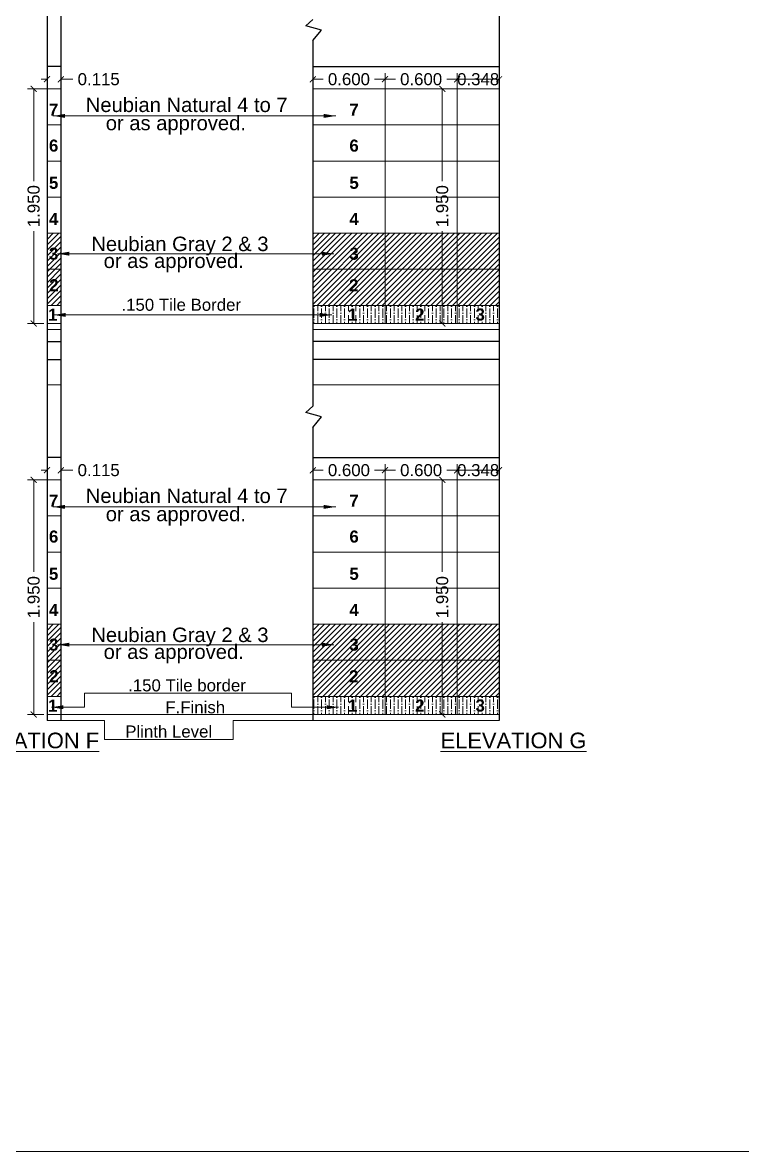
# Model space of a CAD drawing. Header units: millimetres. Extents: x 2733 to 5909, y 1038 to 2089.
# Drawn here: x 2808.69 to 2814.67, y 1038.23 to 1047.61 of the extents above; entities that cross this region are included whole.
import ezdxf

# ---------------------------------------------------------------- set-up
doc = ezdxf.new("R2010")
doc.units = ezdxf.units.MM
doc.header["$PDMODE"] = 35
doc.layers.get('0').update_dxf_attribs({"lineweight": 20})
doc.layers.get('Defpoints').update_dxf_attribs({"lineweight": 15})
for name, color, linetype, lineweight in [('beam', 43, 'Continuous', 20), ('DIM', 6, 'Continuous', 18), ('dim.1', 6, 'Continuous', 18), ('FLOOR FINISH', 10, 'Continuous', 15), ('Hatch', 43, 'Continuous', 13), ('rcc', 5, 'Continuous', 30), ('TEXT', 7, 'Continuous', 15), ('Text-1', 240, 'Continuous', 15), ('TILE HATCH-2', 123, 'Continuous', 9), ('Tiles', 91, 'Continuous', 9), ('Tiles-Text', 230, 'Continuous', 18), ('Wall', 7, 'Continuous', 30)]:
    doc.layers.add(name, color=color, linetype=linetype, lineweight=lineweight)
doc.styles.add('dim-stylus bt', font='arial.ttf')
doc.styles.add('L120', font='arial.ttf', dxfattribs={"height": 0.6})
doc.styles.add('Tabrej', font='arial.ttf')
doc.dimstyles.new('DIMEN', dxfattribs={"dimtxt": 0.3, "dimasz": 0.25, "dimexe": 0.18, "dimexo": 0.0625, "dimgap": 0.09, "dimtad": 0, "dimdec": 3, "dimzin": 0, "dimdsep": 46, "dimtxsty": 'Tabrej', "dimcen": 0, "dimclrd": 256, "dimclre": 256, "dimclrt": 7, "dimadec": 0, "dimazin": 0, "dimtfac": 1, "dimtdec": 3, "dimtofl": 0, "dimtmove": 0, "dimatfit": 1, "dimfxl": 0, "dimtolj": 1, "dimtzin": 0, "dimlwd": -1, "dimlwe": -1, "dimarcsym": 0})
doc.dimstyles.new('Tabrej', dxfattribs={"dimtxt": 4, "dimasz": 0.45, "dimexe": 0.18, "dimexo": 0.0625, "dimgap": 0.09, "dimtad": 0, "dimdec": 3, "dimzin": 0, "dimdsep": 46, "dimtxsty": 'Tabrej', "dimcen": 0, "dimclrd": 256, "dimclre": 256, "dimclrt": 7, "dimaunit": 1, "dimadec": 3, "dimazin": 0, "dimtfac": 1, "dimtdec": 3, "dimtofl": 0, "dimtmove": 0, "dimatfit": 3, "dimfxl": 0, "dimtolj": 1, "dimtzin": 0, "dimlwd": -1, "dimlwe": -1, "dimarcsym": 0})

# ---------------------------------------------------------------- blocks, each defined once
blk = doc.blocks.new('_ArchTick')
at = {"color": 0, "const_width": 0.15}
blk.add_lwpolyline([(-0.5, -0.5), (0.5, 0.5)], dxfattribs=at)
blk = doc.blocks.new('*D315')
at = {"layer": 'Defpoints', "color": 0, "lineweight": 15, "transparency": 16777216}
for p in [(2812.3011, 1043.8924), (2812.3011, 1043.8135), (2812.6487, 1043.8125)]:
    blk.add_point(p, dxfattribs=at)
at = {"layer": 'DIM', "transparency": 16777216}
for p, q in [((2812.3011, 1043.815), (2812.3011, 1043.9424)), ((2812.6487, 1043.8924), (2812.3011, 1043.8924)), ((2812.6487, 1043.814), (2812.6487, 1043.9424))]:
    blk.add_line(p, q, dxfattribs=at)
at = {"layer": 'DIM', "transparency": 16777216, "xscale": 0.05, "yscale": 0.05, "zscale": 0.05, "rotation": 180}
blk.add_blockref('_ArchTick', (2812.3011, 1043.8924), dxfattribs=at)
at = {"layer": 'DIM', "transparency": 16777216, "xscale": 0.05, "yscale": 0.05, "zscale": 0.05}
blk.add_blockref('_ArchTick', (2812.6487, 1043.8924), dxfattribs=at)
at = {"layer": 'DIM', "color": 7, "transparency": 16777216, "insert": (2812.4749, 1043.8924), "char_height": 0.1, "attachment_point": 5, "style": 'Tabrej'}
blk.add_mtext('\\A1;0.348', dxfattribs=at)
blk = doc.blocks.new('*D316')
at = {"layer": 'Defpoints', "color": 0, "lineweight": 15, "transparency": 16777216}
for p in [(2811.7011, 1043.8924), (2811.7011, 1043.8135), (2812.3011, 1043.8185)]:
    blk.add_point(p, dxfattribs=at)
at = {"layer": 'DIM', "transparency": 16777216}
for p, q in [((2811.7011, 1043.815), (2811.7011, 1043.9424)), ((2811.7011, 1043.8924), (2811.7876, 1043.8924)), ((2812.3011, 1043.8924), (2812.2147, 1043.8924)), ((2812.3011, 1043.82), (2812.3011, 1043.9424))]:
    blk.add_line(p, q, dxfattribs=at)
at = {"layer": 'DIM', "transparency": 16777216, "xscale": 0.05, "yscale": 0.05, "zscale": 0.05, "rotation": 180}
blk.add_blockref('_ArchTick', (2811.7011, 1043.8924), dxfattribs=at)
at = {"layer": 'DIM', "transparency": 16777216, "xscale": 0.05, "yscale": 0.05, "zscale": 0.05}
blk.add_blockref('_ArchTick', (2812.3011, 1043.8924), dxfattribs=at)
at = {"layer": 'DIM', "color": 7, "transparency": 16777216, "insert": (2812.0011, 1043.8924), "char_height": 0.1, "attachment_point": 5, "style": 'Tabrej'}
blk.add_mtext('\\A1;0.600', dxfattribs=at)
blk = doc.blocks.new('*D317')
at = {"layer": 'Defpoints', "color": 0, "lineweight": 15, "transparency": 16777216}
for p in [(2811.1011, 1043.8924), (2811.1011, 1043.8135), (2811.7011, 1043.8185)]:
    blk.add_point(p, dxfattribs=at)
at = {"layer": 'DIM', "transparency": 16777216}
for p, q in [((2811.1011, 1043.815), (2811.1011, 1043.9424)), ((2811.1011, 1043.8924), (2811.1876, 1043.8924)), ((2811.7011, 1043.8924), (2811.6147, 1043.8924)), ((2811.7011, 1043.82), (2811.7011, 1043.9424))]:
    blk.add_line(p, q, dxfattribs=at)
at = {"layer": 'DIM', "transparency": 16777216, "xscale": 0.05, "yscale": 0.05, "zscale": 0.05, "rotation": 180}
blk.add_blockref('_ArchTick', (2811.1011, 1043.8924), dxfattribs=at)
at = {"layer": 'DIM', "transparency": 16777216, "xscale": 0.05, "yscale": 0.05, "zscale": 0.05}
blk.add_blockref('_ArchTick', (2811.7011, 1043.8924), dxfattribs=at)
at = {"layer": 'DIM', "color": 7, "transparency": 16777216, "insert": (2811.4011, 1043.8924), "char_height": 0.1, "attachment_point": 5, "style": 'Tabrej'}
blk.add_mtext('\\A1;0.600', dxfattribs=at)
blk = doc.blocks.new('*D318')
at = {"layer": 'Defpoints', "color": 0, "lineweight": 15, "transparency": 16777216}
for p in [(2812.2875, 1043.8125), (2812.1765, 1041.8625), (2812.2617, 1041.8625)]:
    blk.add_point(p, dxfattribs=at)
at = {"layer": 'DIM', "transparency": 16777216}
for p, q in [((2812.286, 1043.8125), (2812.1265, 1043.8125)), ((2812.1765, 1043.8125), (2812.1765, 1043.0464)), ((2812.1765, 1041.8625), (2812.1765, 1042.6287)), ((2812.2602, 1041.8625), (2812.1265, 1041.8625))]:
    blk.add_line(p, q, dxfattribs=at)
at = {"layer": 'DIM', "transparency": 16777216, "xscale": 0.05, "yscale": 0.05, "zscale": 0.05}
for p, rotation in [((2812.1765, 1043.8125), 90), ((2812.1765, 1041.8625), 270)]:
    blk.add_blockref('_ArchTick', p, dxfattribs=dict(at, rotation=rotation))
at = {"layer": 'DIM', "color": 7, "transparency": 16777216, "insert": (2812.1765, 1042.8375), "char_height": 0.1, "attachment_point": 5, "rotation": 90, "style": 'Tabrej'}
blk.add_mtext('\\A1;1.950', dxfattribs=at)
blk = doc.blocks.new('*D319')
at = {"layer": 'Defpoints', "color": 0, "lineweight": 15, "transparency": 16777216}
for p in [(2812.3011, 1047.1424), (2812.3011, 1047.0635), (2812.6487, 1047.0625)]:
    blk.add_point(p, dxfattribs=at)
at = {"layer": 'DIM', "transparency": 16777216}
for p, q in [((2812.3011, 1047.065), (2812.3011, 1047.1924)), ((2812.6487, 1047.1424), (2812.3011, 1047.1424)), ((2812.6487, 1047.064), (2812.6487, 1047.1924))]:
    blk.add_line(p, q, dxfattribs=at)
at = {"layer": 'DIM', "transparency": 16777216, "xscale": 0.05, "yscale": 0.05, "zscale": 0.05, "rotation": 180}
blk.add_blockref('_ArchTick', (2812.3011, 1047.1424), dxfattribs=at)
at = {"layer": 'DIM', "transparency": 16777216, "xscale": 0.05, "yscale": 0.05, "zscale": 0.05}
blk.add_blockref('_ArchTick', (2812.6487, 1047.1424), dxfattribs=at)
at = {"layer": 'DIM', "color": 7, "transparency": 16777216, "insert": (2812.4749, 1047.1424), "char_height": 0.1, "attachment_point": 5, "style": 'Tabrej'}
blk.add_mtext('\\A1;0.348', dxfattribs=at)
blk = doc.blocks.new('*D320')
at = {"layer": 'Defpoints', "color": 0, "lineweight": 15, "transparency": 16777216}
for p in [(2811.7011, 1047.1424), (2811.7011, 1047.0635), (2812.3011, 1047.0685)]:
    blk.add_point(p, dxfattribs=at)
at = {"layer": 'DIM', "transparency": 16777216}
for p, q in [((2811.7011, 1047.065), (2811.7011, 1047.1924)), ((2811.7011, 1047.1424), (2811.7876, 1047.1424)), ((2812.3011, 1047.1424), (2812.2147, 1047.1424)), ((2812.3011, 1047.07), (2812.3011, 1047.1924))]:
    blk.add_line(p, q, dxfattribs=at)
at = {"layer": 'DIM', "transparency": 16777216, "xscale": 0.05, "yscale": 0.05, "zscale": 0.05, "rotation": 180}
blk.add_blockref('_ArchTick', (2811.7011, 1047.1424), dxfattribs=at)
at = {"layer": 'DIM', "transparency": 16777216, "xscale": 0.05, "yscale": 0.05, "zscale": 0.05}
blk.add_blockref('_ArchTick', (2812.3011, 1047.1424), dxfattribs=at)
at = {"layer": 'DIM', "color": 7, "transparency": 16777216, "insert": (2812.0011, 1047.1424), "char_height": 0.1, "attachment_point": 5, "style": 'Tabrej'}
blk.add_mtext('\\A1;0.600', dxfattribs=at)
blk = doc.blocks.new('*D321')
at = {"layer": 'Defpoints', "color": 0, "lineweight": 15, "transparency": 16777216}
for p in [(2811.1011, 1047.1424), (2811.1011, 1047.0635), (2811.7011, 1047.0685)]:
    blk.add_point(p, dxfattribs=at)
at = {"layer": 'DIM', "transparency": 16777216}
for p, q in [((2811.1011, 1047.065), (2811.1011, 1047.1924)), ((2811.1011, 1047.1424), (2811.1876, 1047.1424)), ((2811.7011, 1047.1424), (2811.6147, 1047.1424)), ((2811.7011, 1047.07), (2811.7011, 1047.1924))]:
    blk.add_line(p, q, dxfattribs=at)
at = {"layer": 'DIM', "transparency": 16777216, "xscale": 0.05, "yscale": 0.05, "zscale": 0.05, "rotation": 180}
blk.add_blockref('_ArchTick', (2811.1011, 1047.1424), dxfattribs=at)
at = {"layer": 'DIM', "transparency": 16777216, "xscale": 0.05, "yscale": 0.05, "zscale": 0.05}
blk.add_blockref('_ArchTick', (2811.7011, 1047.1424), dxfattribs=at)
at = {"layer": 'DIM', "color": 7, "transparency": 16777216, "insert": (2811.4011, 1047.1424), "char_height": 0.1, "attachment_point": 5, "style": 'Tabrej'}
blk.add_mtext('\\A1;0.600', dxfattribs=at)
blk = doc.blocks.new('*D322')
at = {"layer": 'Defpoints', "color": 0, "lineweight": 15, "transparency": 16777216}
for p in [(2812.2875, 1047.0625), (2812.1765, 1045.1125), (2812.2617, 1045.1125)]:
    blk.add_point(p, dxfattribs=at)
at = {"layer": 'DIM', "transparency": 16777216}
for p, q in [((2812.286, 1047.0625), (2812.1265, 1047.0625)), ((2812.1765, 1047.0625), (2812.1765, 1046.2964)), ((2812.1765, 1045.1125), (2812.1765, 1045.8787)), ((2812.2602, 1045.1125), (2812.1265, 1045.1125))]:
    blk.add_line(p, q, dxfattribs=at)
at = {"layer": 'DIM', "transparency": 16777216, "xscale": 0.05, "yscale": 0.05, "zscale": 0.05}
for p, rotation in [((2812.1765, 1047.0625), 90), ((2812.1765, 1045.1125), 270)]:
    blk.add_blockref('_ArchTick', p, dxfattribs=dict(at, rotation=rotation))
at = {"layer": 'DIM', "color": 7, "transparency": 16777216, "insert": (2812.1765, 1046.0875), "char_height": 0.1, "attachment_point": 5, "rotation": 90, "style": 'Tabrej'}
blk.add_mtext('\\A1;1.950', dxfattribs=at)
blk = doc.blocks.new('*D336')
at = {"layer": 'Defpoints', "color": 0, "lineweight": 15, "transparency": 16777216}
for p in [(2809.0074, 1047.1424), (2808.8924, 1047.0625), (2809.0074, 1047.0635)]:
    blk.add_point(p, dxfattribs=at)
at = {"layer": 'DIM', "transparency": 16777216}
for p, q in [((2808.8924, 1047.1424), (2808.8424, 1047.1424)), ((2808.8924, 1047.064), (2808.8924, 1047.1924)), ((2809.0074, 1047.065), (2809.0074, 1047.1924)), ((2809.0074, 1047.1424), (2809.1074, 1047.1424))]:
    blk.add_line(p, q, dxfattribs=at)
at = {"layer": 'DIM', "transparency": 16777216, "xscale": 0.05, "yscale": 0.05, "zscale": 0.05}
blk.add_blockref('_ArchTick', (2808.8924, 1047.1424), dxfattribs=at)
at = {"layer": 'DIM', "transparency": 16777216, "xscale": 0.05, "yscale": 0.05, "zscale": 0.05, "rotation": 180}
blk.add_blockref('_ArchTick', (2809.0074, 1047.1424), dxfattribs=at)
at = {"layer": 'DIM', "color": 7, "transparency": 16777216, "insert": (2809.3215, 1047.1424), "char_height": 0.1, "attachment_point": 5, "style": 'Tabrej'}
blk.add_mtext('\\A1;0.115', dxfattribs=at)
blk = doc.blocks.new('*D335')
at = {"layer": 'Defpoints', "color": 0, "lineweight": 15, "transparency": 16777216}
for p in [(2808.8924, 1047.0625), (2808.7814, 1045.1125), (2808.8666, 1045.1125)]:
    blk.add_point(p, dxfattribs=at)
at = {"layer": 'DIM', "transparency": 16777216}
for p, q in [((2808.8909, 1047.0625), (2808.7314, 1047.0625)), ((2808.7814, 1047.0625), (2808.7814, 1046.2964)), ((2808.7814, 1045.1125), (2808.7814, 1045.8787)), ((2808.8651, 1045.1125), (2808.7314, 1045.1125))]:
    blk.add_line(p, q, dxfattribs=at)
at = {"layer": 'DIM', "transparency": 16777216, "xscale": 0.05, "yscale": 0.05, "zscale": 0.05}
for p, rotation in [((2808.7814, 1047.0625), 90), ((2808.7814, 1045.1125), 270)]:
    blk.add_blockref('_ArchTick', p, dxfattribs=dict(at, rotation=rotation))
at = {"layer": 'DIM', "color": 7, "transparency": 16777216, "insert": (2808.7814, 1046.0875), "char_height": 0.1, "attachment_point": 5, "rotation": 90, "style": 'Tabrej'}
blk.add_mtext('\\A1;1.950', dxfattribs=at)
blk = doc.blocks.new('*D338')
at = {"layer": 'Defpoints', "color": 0, "lineweight": 15, "transparency": 16777216}
for p in [(2809.0074, 1043.8924), (2808.8924, 1043.8125), (2809.0074, 1043.8135)]:
    blk.add_point(p, dxfattribs=at)
at = {"layer": 'DIM', "transparency": 16777216}
for p, q in [((2808.8924, 1043.8924), (2808.8424, 1043.8924)), ((2808.8924, 1043.814), (2808.8924, 1043.9424)), ((2809.0074, 1043.815), (2809.0074, 1043.9424)), ((2809.0074, 1043.8924), (2809.1074, 1043.8924))]:
    blk.add_line(p, q, dxfattribs=at)
at = {"layer": 'DIM', "transparency": 16777216, "xscale": 0.05, "yscale": 0.05, "zscale": 0.05}
blk.add_blockref('_ArchTick', (2808.8924, 1043.8924), dxfattribs=at)
at = {"layer": 'DIM', "transparency": 16777216, "xscale": 0.05, "yscale": 0.05, "zscale": 0.05, "rotation": 180}
blk.add_blockref('_ArchTick', (2809.0074, 1043.8924), dxfattribs=at)
at = {"layer": 'DIM', "color": 7, "transparency": 16777216, "insert": (2809.3215, 1043.8924), "char_height": 0.1, "attachment_point": 5, "style": 'Tabrej'}
blk.add_mtext('\\A1;0.115', dxfattribs=at)
blk = doc.blocks.new('*D337')
at = {"layer": 'Defpoints', "color": 0, "lineweight": 15, "transparency": 16777216}
for p in [(2808.8924, 1043.8125), (2808.7814, 1041.8625), (2808.8666, 1041.8625)]:
    blk.add_point(p, dxfattribs=at)
at = {"layer": 'DIM', "transparency": 16777216}
for p, q in [((2808.8909, 1043.8125), (2808.7314, 1043.8125)), ((2808.7814, 1043.8125), (2808.7814, 1043.0464)), ((2808.7814, 1041.8625), (2808.7814, 1042.6287)), ((2808.8651, 1041.8625), (2808.7314, 1041.8625))]:
    blk.add_line(p, q, dxfattribs=at)
at = {"layer": 'DIM', "transparency": 16777216, "xscale": 0.05, "yscale": 0.05, "zscale": 0.05}
for p, rotation in [((2808.7814, 1043.8125), 90), ((2808.7814, 1041.8625), 270)]:
    blk.add_blockref('_ArchTick', p, dxfattribs=dict(at, rotation=rotation))
at = {"layer": 'DIM', "color": 7, "transparency": 16777216, "insert": (2808.7814, 1042.8375), "char_height": 0.1, "attachment_point": 5, "rotation": 90, "style": 'Tabrej'}
blk.add_mtext('\\A1;1.950', dxfattribs=at)

msp = doc.modelspace()

# ---------------------------------------------------------------- hatches: boundary and pattern name
at = {"layer": 'Hatch', "lineweight": 15}
h = msp.add_hatch(dxfattribs=at)
h.set_pattern_fill('ANSI36', color=256, scale=0.01, angle=45, style=0)
h.set_pattern_definition([(90, (-71.916522, 3.25), (-0.03175, 0.0555625), [0.079375, -0.015875, 0, -0.015875])])
h.paths.add_polyline_path([(2811.1011, 1045.2625), (2811.7011, 1045.2625), (2811.7011, 1045.1125), (2811.1011, 1045.1125)])
h.paths.add_polyline_path([(2811.7011, 1045.2625), (2812.3011, 1045.2625), (2812.3011, 1045.1125), (2811.7011, 1045.1125)])
h.paths.add_polyline_path([(2812.3011, 1045.2625), (2812.6487, 1045.2625), (2812.6487, 1045.1125), (2812.3011, 1045.1125)])
h.paths.add_polyline_path([(2811.49, 1045.0808), (2811.3623, 1045.0808), (2811.3623, 1045.2869), (2811.49, 1045.2869)], flags=9)
h.paths.add_polyline_path([(2812.0522, 1045.0809), (2811.9245, 1045.0809), (2811.9245, 1045.287), (2812.0522, 1045.287)], flags=9)
h.paths.add_polyline_path([(2812.5553, 1045.0818), (2812.4277, 1045.0818), (2812.4277, 1045.2878), (2812.5553, 1045.2878)], flags=9)
h = msp.add_hatch(dxfattribs=at)
h.set_pattern_fill('ANSI36', color=256, scale=0.01, angle=45, style=0)
h.set_pattern_definition([(90, (-71.916522, 0), (-0.03175, 0.0555625), [0.079375, -0.015875, 0, -0.015875])])
h.paths.add_polyline_path([(2811.1011, 1042.0125), (2811.7011, 1042.0125), (2811.7011, 1041.8625), (2811.1011, 1041.8625)])
h.paths.add_polyline_path([(2811.7011, 1042.0125), (2812.3011, 1042.0125), (2812.3011, 1041.8625), (2811.7011, 1041.8625)])
h.paths.add_polyline_path([(2812.3011, 1042.0125), (2812.6487, 1042.0125), (2812.6487, 1041.8625), (2812.3011, 1041.8625)])
h.paths.add_polyline_path([(2811.49, 1041.8308), (2811.3623, 1041.8308), (2811.3623, 1042.0369), (2811.49, 1042.0369)], flags=9)
h.paths.add_polyline_path([(2812.0522, 1041.8309), (2811.9245, 1041.8309), (2811.9245, 1042.037), (2812.0522, 1042.037)], flags=9)
h.paths.add_polyline_path([(2812.5553, 1041.8318), (2812.4277, 1041.8318), (2812.4277, 1042.0378), (2812.5553, 1042.0378)], flags=9)
at = {"layer": 'TILE HATCH-2'}
h = msp.add_hatch(dxfattribs=at)
h.set_pattern_fill('ANSI31', color=256, scale=0.01, style=0)
h.set_pattern_definition([(45, (-69.014512, -6.5), (-0.0224506403, 0.0224506403), [])])
h.paths.add_polyline_path([(2809.0074, 1045.5625), (2808.8924, 1045.5625), (2808.8924, 1045.2625), (2809.0074, 1045.2625)])
h.paths.add_polyline_path([(2809.0074, 1045.8625), (2808.8924, 1045.8625), (2808.8924, 1045.5625), (2809.0074, 1045.5625)])
h.paths.add_polyline_path([(2808.8876, 1045.3252), (2809.0153, 1045.3252), (2809.0153, 1045.5313), (2808.8876, 1045.5313)], flags=9)
h.paths.add_polyline_path([(2808.8838, 1045.5877), (2809.0115, 1045.5877), (2809.0115, 1045.7938), (2808.8838, 1045.7938)], flags=9)
h = msp.add_hatch(dxfattribs=at)
h.set_pattern_fill('ANSI31', color=256, scale=0.01, style=0)
h.set_pattern_definition([(45, (-71.916522, 3.25), (-0.0224506403, 0.0224506403), [])])
h.paths.add_polyline_path([(2811.7011, 1045.5625), (2812.3011, 1045.5625), (2812.3011, 1045.2625), (2811.7011, 1045.2625)])
h.paths.add_polyline_path([(2811.7011, 1045.8625), (2812.3011, 1045.8625), (2812.3011, 1045.5625), (2811.7011, 1045.5625)])
h.paths.add_polyline_path([(2811.1011, 1045.5625), (2811.7011, 1045.5625), (2811.7011, 1045.2625), (2811.1011, 1045.2625)])
h.paths.add_polyline_path([(2812.3011, 1045.8625), (2812.6487, 1045.8625), (2812.6487, 1045.5625), (2812.3011, 1045.5625)])
h.paths.add_polyline_path([(2811.1011, 1045.8625), (2811.7011, 1045.8625), (2811.7011, 1045.5625), (2811.1011, 1045.5625)])
h.paths.add_polyline_path([(2812.3011, 1045.5625), (2812.6487, 1045.5625), (2812.6487, 1045.2625), (2812.3011, 1045.2625)])
h.paths.add_polyline_path([(2811.5034, 1045.3252), (2811.3757, 1045.3252), (2811.3757, 1045.5313), (2811.5034, 1045.5313)], flags=24)
h.paths.add_polyline_path([(2811.5072, 1045.5877), (2811.3795, 1045.5877), (2811.3795, 1045.7938), (2811.5072, 1045.7938)], flags=24)
h = msp.add_hatch(dxfattribs=at)
h.set_pattern_fill('ANSI31', color=256, scale=0.01, style=0)
h.set_pattern_definition([(45, (-69.014512, -9.75), (-0.0224506403, 0.0224506403), [])])
h.paths.add_polyline_path([(2809.0074, 1042.3125), (2808.8924, 1042.3125), (2808.8924, 1042.0125), (2809.0074, 1042.0125)])
h.paths.add_polyline_path([(2809.0074, 1042.6125), (2808.8924, 1042.6125), (2808.8924, 1042.3125), (2809.0074, 1042.3125)])
h.paths.add_polyline_path([(2808.8876, 1042.0752), (2809.0153, 1042.0752), (2809.0153, 1042.2813), (2808.8876, 1042.2813)], flags=9)
h.paths.add_polyline_path([(2808.8838, 1042.3377), (2809.0115, 1042.3377), (2809.0115, 1042.5438), (2808.8838, 1042.5438)], flags=9)
h = msp.add_hatch(dxfattribs=at)
h.set_pattern_fill('ANSI31', color=256, scale=0.01, style=0)
h.set_pattern_definition([(45, (-71.916522, 0), (-0.0224506403, 0.0224506403), [])])
h.paths.add_polyline_path([(2811.7011, 1042.3125), (2812.3011, 1042.3125), (2812.3011, 1042.0125), (2811.7011, 1042.0125)])
h.paths.add_polyline_path([(2811.7011, 1042.6125), (2812.3011, 1042.6125), (2812.3011, 1042.3125), (2811.7011, 1042.3125)])
h.paths.add_polyline_path([(2811.1011, 1042.3125), (2811.7011, 1042.3125), (2811.7011, 1042.0125), (2811.1011, 1042.0125)])
h.paths.add_polyline_path([(2812.3011, 1042.6125), (2812.6487, 1042.6125), (2812.6487, 1042.3125), (2812.3011, 1042.3125)])
h.paths.add_polyline_path([(2811.1011, 1042.6125), (2811.7011, 1042.6125), (2811.7011, 1042.3125), (2811.1011, 1042.3125)])
h.paths.add_polyline_path([(2812.3011, 1042.3125), (2812.6487, 1042.3125), (2812.6487, 1042.0125), (2812.3011, 1042.0125)])
h.paths.add_polyline_path([(2811.5034, 1042.0752), (2811.3757, 1042.0752), (2811.3757, 1042.2813), (2811.5034, 1042.2813)], flags=24)
h.paths.add_polyline_path([(2811.5072, 1042.3377), (2811.3795, 1042.3377), (2811.3795, 1042.5438), (2811.5072, 1042.5438)], flags=24)

# ---------------------------------------------------------------- linework, layer by layer
at = {"lineweight": 15}
msp.add_lwpolyline([(2732.6018, 1070.8574), (2826.5916, 1070.8574), (2826.5916, 1038.2298), (2732.6018, 1038.2298)], close=True, dxfattribs=at)
at = {"layer": 'beam', "lineweight": 15}
for p, q in [((2808.8924, 1044.6025), (2809.0074, 1044.6025)), ((2812.6487, 1044.6025), (2811.1011, 1044.6025))]:
    msp.add_line(p, q, dxfattribs=at)
at = {"layer": 'DIM', "ltscale": 0.05}
for p, q in [((2809.0074, 1041.8625), (2811.1071, 1041.8625)), ((2809.0074, 1041.8125), (2809.3699, 1041.8125)), ((2809.0665, 1041.8125), (2809.3699, 1041.8125)), ((2809.3699, 1041.8125), (2809.3699, 1041.6528)), ((2810.4403, 1041.8125), (2810.4403, 1041.6528)), ((2811.1216, 1041.8125), (2810.4403, 1041.8125)), ((2811.0625, 1041.8125), (2810.7591, 1041.8125)), ((2809.3699, 1041.6528), (2810.4403, 1041.6528))]:
    msp.add_line(p, q, dxfattribs=at)
at = {"layer": 'dim.1', "ltscale": 0.02}
msp.add_line((2809.2048, 1042.0382), (2810.9242, 1042.0382), dxfattribs=at)
at = {"layer": 'FLOOR FINISH', "lineweight": 15}
for p, q in [((2808.8924, 1045.1125), (2809.0074, 1045.1125)), ((2812.6487, 1045.1125), (2811.1011, 1045.1125)), ((2808.8924, 1045.0625), (2809.0074, 1045.0625)), ((2812.6487, 1045.0625), (2811.1011, 1045.0625)), ((2808.8924, 1041.8625), (2809.0074, 1041.8625)), ((2808.8924, 1041.8125), (2809.0074, 1041.8125)), ((2812.6487, 1041.8625), (2811.1011, 1041.8625)), ((2812.6487, 1041.8125), (2811.1011, 1041.8125))]:
    msp.add_line(p, q, dxfattribs=at)
at = {"layer": 'rcc'}
for p, q in [((2808.8924, 1044.9625), (2809.0074, 1044.9625)), ((2812.6487, 1044.9625), (2811.1011, 1044.9625)), ((2808.8924, 1044.8125), (2809.0074, 1044.8125)), ((2812.6487, 1044.8125), (2811.1011, 1044.8125))]:
    msp.add_line(p, q, dxfattribs=at)
at = {"layer": 'Tiles', "lineweight": 15}
for p, q in [((2808.8924, 1047.0625), (2809.0074, 1047.0625)), ((2812.6487, 1047.0625), (2811.1011, 1047.0625)), ((2811.7011, 1045.1125), (2811.7011, 1047.0625)), ((2812.3011, 1045.1125), (2812.3011, 1047.0625)), ((2808.8924, 1046.7625), (2809.0074, 1046.7625)), ((2812.6487, 1046.7625), (2811.1011, 1046.7625)), ((2808.8924, 1046.4625), (2809.0074, 1046.4625)), ((2812.6487, 1046.4625), (2811.1011, 1046.4625)), ((2808.8924, 1046.1625), (2809.0074, 1046.1625)), ((2812.6487, 1046.1625), (2811.1011, 1046.1625)), ((2808.8924, 1045.8625), (2809.0074, 1045.8625)), ((2812.6487, 1045.8625), (2811.1011, 1045.8625)), ((2808.8924, 1045.5625), (2809.0074, 1045.5625)), ((2812.6487, 1045.5625), (2811.1011, 1045.5625)), ((2808.8924, 1045.2625), (2809.0074, 1045.2625)), ((2812.6487, 1045.2625), (2811.1011, 1045.2625)), ((2808.8924, 1043.8125), (2809.0074, 1043.8125)), ((2812.6487, 1043.8125), (2811.1011, 1043.8125)), ((2811.7011, 1041.8625), (2811.7011, 1043.8125)), ((2812.3011, 1041.8625), (2812.3011, 1043.8125)), ((2808.8924, 1043.5125), (2809.0074, 1043.5125)), ((2812.6487, 1043.5125), (2811.1011, 1043.5125)), ((2808.8924, 1043.2125), (2809.0074, 1043.2125)), ((2812.6487, 1043.2125), (2811.1011, 1043.2125)), ((2808.8924, 1042.9125), (2809.0074, 1042.9125)), ((2812.6487, 1042.9125), (2811.1011, 1042.9125)), ((2808.8924, 1042.6125), (2809.0074, 1042.6125)), ((2812.6487, 1042.6125), (2811.1011, 1042.6125)), ((2808.8924, 1042.3125), (2809.0074, 1042.3125)), ((2812.6487, 1042.3125), (2811.1011, 1042.3125)), ((2808.8924, 1042.0125), (2809.0074, 1042.0125)), ((2812.6487, 1042.0125), (2811.1011, 1042.0125))]:
    msp.add_line(p, q, dxfattribs=at)
at = {"layer": 'Wall'}
for p, q in [((2808.8924, 1055.9125), (2808.8924, 1041.8125)), ((2809.0074, 1055.9125), (2809.0074, 1041.8125)), ((2812.6487, 1055.9125), (2812.6487, 1041.8125)), ((2811.042, 1047.5876), (2811.1011, 1047.6395)), ((2811.174, 1047.5515), (2811.042, 1047.5876)), ((2811.1011, 1047.464), (2811.174, 1047.5515)), ((2811.1011, 1047.464), (2811.1011, 1044.424)), ((2809.0074, 1047.2475), (2808.8924, 1047.2475)), ((2811.1011, 1047.2475), (2812.6487, 1047.2475)), ((2811.042, 1044.3721), (2811.1011, 1044.424)), ((2811.174, 1044.3359), (2811.042, 1044.3721)), ((2811.1011, 1044.2485), (2811.174, 1044.3359)), ((2811.1011, 1044.2485), (2811.1011, 1041.8125)), ((2809.0074, 1043.9975), (2808.8924, 1043.9975)), ((2811.1011, 1043.9975), (2812.6487, 1043.9975))]:
    msp.add_line(p, q, dxfattribs=at)

# ---------------------------------------------------------------- texts
at = {"layer": 'TEXT', "char_height": 0.1, "width": 1.137347, "attachment_point": 3, "style": 'L120'}
for s, insert in [('{\\fArial|b0|i0|c0|p34; .150 Tile Border}', (2810.5047, 1045.3178)), ('.150 Tile border', (2810.5447, 1042.1541)), ('F.Finish', (2810.3722, 1041.9714)), ('{\\fArial|b0|i0|c0|p34;Plinth Level \\H0.99998x; }', (2810.2646, 1041.7705))]:
    msp.add_mtext(s, dxfattribs=dict(at, insert=insert))
at = {"layer": 'TEXT', "char_height": 0.13, "style": 'Tabrej'}
for s, insert, attachment_point in [('\\pi0.85419;{\\LELEVATION F}', (2807.2899, 1041.7111), 1), ('{\\LELEVATION G}', (2813.3741, 1041.7111), 3)]:
    msp.add_mtext_dynamic_manual_height_columns(s, width=2.866415, gutter_width=24, heights=[0], dxfattribs=dict(at, insert=insert, attachment_point=attachment_point))
at = {"layer": 'Text-1', "linetype": 'Continuous', "style": 'dim-stylus bt'}
for s, p in [('        Neubian Natural 4 to 7', (2808.8419, 1046.8699)), ('or as approved.', (2809.3805, 1046.7188)), ('     Neubian Gray 2 & 3', (2809.0279, 1045.714)), ('or as approved.', (2809.3628, 1045.5734)), ('        Neubian Natural 4 to 7', (2808.8419, 1043.6199)), ('or as approved.', (2809.3805, 1043.4688)), ('     Neubian Gray 2 & 3', (2809.0279, 1042.464)), ('or as approved.', (2809.3628, 1042.3234))]:
    msp.add_text(s, height=0.12, dxfattribs=at).set_placement(p)
at = {"layer": 'Tiles-Text', "char_height": 0.1, "width": 0.096954, "attachment_point": 5, "style": 'dim-stylus bt'}
for s, insert in [('{\\fArial|b1|i0|c0|p34;7}', (2808.9473, 1046.8902)), ('{\\fArial|b1|i0|c0|p34;7}', (2811.4437, 1046.8902)), ('{\\fArial|b1|i0|c0|p34;6}', (2808.9473, 1046.5902)), ('{\\fArial|b1|i0|c0|p34;6}', (2811.4437, 1046.5902)), ('{\\fArial|b1|i0|c0|p34;5}', (2808.9473, 1046.2807)), ('{\\fArial|b1|i0|c0|p34;5}', (2811.4437, 1046.2807)), ('{\\fArial|b1|i0|c0|p34;4}', (2808.9473, 1045.9809)), ('{\\fArial|b1|i0|c0|p34;4}', (2811.4437, 1045.9809)), ('{\\fArial|b1|i0|c0|p34;3}', (2808.9473, 1045.6917)), ('{\\fArial|b1|i0|c0|p34;3}', (2811.4437, 1045.6917)), ('{\\fArial|b1|i0|c0|p34;2}', (2808.9497, 1045.43)), ('{\\fArial|b1|i0|c0|p34;2}', (2811.4413, 1045.43)), ('{\\fArial|b1|i0|c0|p34;1}', (2808.9401, 1045.1856)), ('{\\fArial|b1|i0|c0|p34;1}', (2811.432, 1045.1856)), ('{\\fArial|b1|i0|c0|p34;2}', (2811.9902, 1045.1857)), ('{\\fArial|b1|i0|c0|p34;3}', (2812.4919, 1045.1857)), ('{\\fArial|b1|i0|c0|p34;7}', (2808.9473, 1043.6402)), ('{\\fArial|b1|i0|c0|p34;7}', (2811.4437, 1043.6402)), ('{\\fArial|b1|i0|c0|p34;6}', (2808.9473, 1043.3402)), ('{\\fArial|b1|i0|c0|p34;6}', (2811.4437, 1043.3402)), ('{\\fArial|b1|i0|c0|p34;5}', (2808.9473, 1043.0307)), ('{\\fArial|b1|i0|c0|p34;5}', (2811.4437, 1043.0307)), ('{\\fArial|b1|i0|c0|p34;4}', (2808.9473, 1042.7309)), ('{\\fArial|b1|i0|c0|p34;4}', (2811.4437, 1042.7309)), ('{\\fArial|b1|i0|c0|p34;3}', (2808.9473, 1042.4417)), ('{\\fArial|b1|i0|c0|p34;3}', (2811.4437, 1042.4417)), ('{\\fArial|b1|i0|c0|p34;2}', (2808.9497, 1042.18)), ('{\\fArial|b1|i0|c0|p34;2}', (2811.4413, 1042.18)), ('{\\fArial|b1|i0|c0|p34;1}', (2808.9401, 1041.9356)), ('{\\fArial|b1|i0|c0|p34;1}', (2811.432, 1041.9356)), ('{\\fArial|b1|i0|c0|p34;2}', (2811.9902, 1041.9357)), ('{\\fArial|b1|i0|c0|p34;3}', (2812.4919, 1041.9357))]:
    msp.add_mtext(s, dxfattribs=dict(at, insert=insert))

# ---------------------------------------------------------------- dimensions: what is measured, and where the dimension line sits
at = {"layer": 'DIM'}
for base, p1, p2, picture, middle in [((2809.0074, 1047.1424), (2808.8924, 1047.0625), (2809.0074, 1047.0635), '*D336', (2809.3215, 1047.1424)), ((2809.0074, 1043.8924), (2808.8924, 1043.8125), (2809.0074, 1043.8135), '*D338', (2809.3215, 1043.8924))]:
    dim = msp.add_linear_dim(base=base, p1=p1, p2=p2, dimstyle='DIMEN', override={"dimscale": 0.5, "dimtxt": 0.2, "dimasz": 0.1, "dimexe": 0.1, "dimexo": 0.003, "dimblk1": 'ArchTick', "dimblk2": 'ArchTick', "dimsah": 1}, dxfattribs=at)
    dim.commit()
    dim.dimension.update_dxf_attribs({"geometry": picture, "text_midpoint": middle, "dimtype": 160})
for base, p1, p2, angle, picture, middle in [((2811.1011, 1047.1424), (2811.7011, 1047.0685), (2811.1011, 1047.0635), 180, '*D321', (2811.4011, 1047.1424)), ((2811.7011, 1047.1424), (2812.3011, 1047.0685), (2811.7011, 1047.0635), 180, '*D320', (2812.0011, 1047.1424)), ((2808.7814, 1045.1125), (2808.8924, 1047.0625), (2808.8666, 1045.1125), 90, '*D335', (2808.7814, 1046.0875)), ((2812.1765, 1045.1125), (2812.2875, 1047.0625), (2812.2617, 1045.1125), 90, '*D322', (2812.1765, 1046.0875)), ((2811.1011, 1043.8924), (2811.7011, 1043.8185), (2811.1011, 1043.8135), 180, '*D317', (2811.4011, 1043.8924)), ((2811.7011, 1043.8924), (2812.3011, 1043.8185), (2811.7011, 1043.8135), 180, '*D316', (2812.0011, 1043.8924)), ((2808.7814, 1041.8625), (2808.8924, 1043.8125), (2808.8666, 1041.8625), 90, '*D337', (2808.7814, 1042.8375)), ((2812.1765, 1041.8625), (2812.2875, 1043.8125), (2812.2617, 1041.8625), 90, '*D318', (2812.1765, 1042.8375))]:
    dim = msp.add_linear_dim(base=base, p1=p1, p2=p2, angle=angle, dimstyle='DIMEN', override={"dimscale": 0.5, "dimtxt": 0.2, "dimasz": 0.1, "dimexe": 0.1, "dimexo": 0.003, "dimblk1": 'ArchTick', "dimblk2": 'ArchTick', "dimsah": 1}, dxfattribs=at)
    dim.commit()
    dim.dimension.update_dxf_attribs({"geometry": picture, "text_midpoint": middle})
for base, p1, p2, picture, middle in [((2812.3011, 1047.1424), (2812.6487, 1047.0625), (2812.3011, 1047.0635), '*D319', (2812.4749, 1047.1424)), ((2812.3011, 1043.8924), (2812.6487, 1043.8125), (2812.3011, 1043.8135), '*D315', (2812.4749, 1043.8924))]:
    dim = msp.add_linear_dim(base=base, p1=p1, p2=p2, angle=180, dimstyle='DIMEN', override={"dimscale": 0.5, "dimtxt": 0.2, "dimasz": 0.1, "dimexe": 0.1, "dimexo": 0.003, "dimblk1": 'ArchTick', "dimblk2": 'ArchTick', "dimsah": 1}, dxfattribs=at)
    dim.commit()
    dim.dimension.update_dxf_attribs({"geometry": picture, "text_midpoint": middle, "dimtype": 160})

# ---------------------------------------------------------------- leaders
at = {"layer": 'dim.1', "ltscale": 0.02}
for points in [[(2808.9417, 1046.8377), (2810.8534, 1046.8377)], [(2811.2922, 1046.8377), (2808.9417, 1046.8377)], [(2808.9789, 1045.6923), (2810.5363, 1045.6923)], [(2811.2769, 1045.6923), (2809.5116, 1045.6923)], [(2808.9477, 1045.1833), (2810.0147, 1045.1833)], [(2811.2583, 1045.1833), (2809.8758, 1045.1833)], [(2808.9417, 1043.5877), (2810.8534, 1043.5877)], [(2811.2922, 1043.5877), (2808.9417, 1043.5877)], [(2808.9789, 1042.4423), (2810.5363, 1042.4423)], [(2811.2769, 1042.4423), (2809.5116, 1042.4423)], [(2808.9289, 1041.9222), (2809.2048, 1041.9222), (2809.2048, 1042.0382)], [(2811.3152, 1041.9222), (2810.9242, 1041.9222), (2810.9242, 1042.0382)]]:
    msp.add_leader(points, dimstyle='Tabrej', override={"dimasz": 0.1}, dxfattribs=at)

doc.saveas('drawing.dxf')
